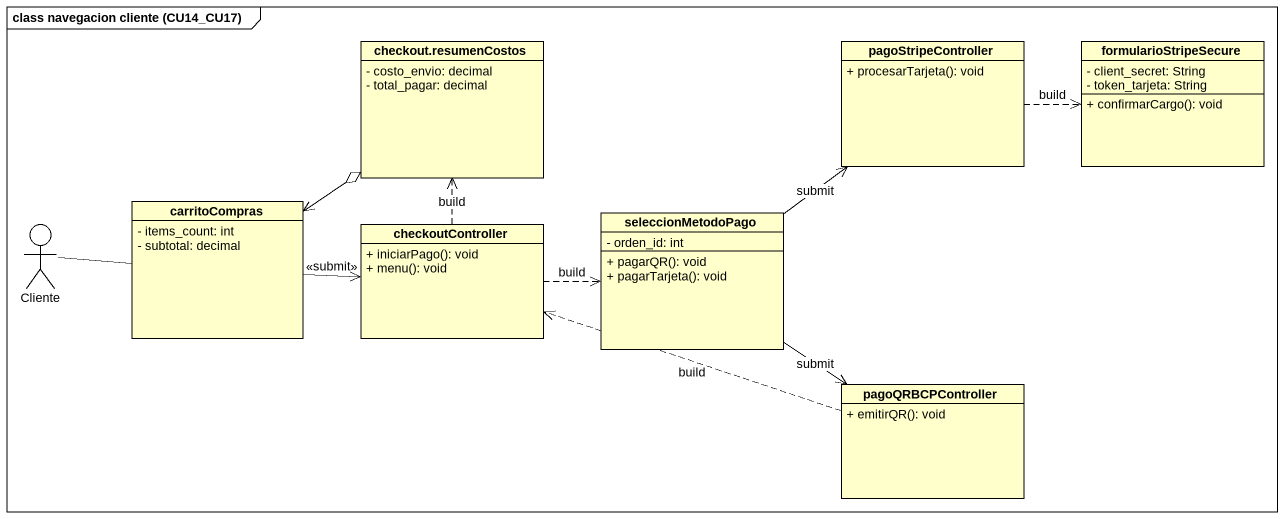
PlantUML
@startuml
mainframe class navegacion cliente (CU14_CU17)
allowmixing
hide circle
hide empty members
skinparam classAttributeIconSize 0
class "checkout.resumenCostos" as checkout_resumenCostos {
  - costo_envio: decimal
  - total_pagar: decimal
}
class pagoStripeController {
  + procesarTarjeta(): void
}
class formularioStripeSecure {
  - client_secret: String
  - token_tarjeta: String
  + confirmarCargo(): void
}
actor Cliente
class carritoCompras {
  - items_count: int
  - subtotal: decimal
}
class checkoutController {
  + iniciarPago(): void
  + menu(): void
}
class seleccionMetodoPago {
  - orden_id: int
  + pagarQR(): void
  + pagarTarjeta(): void
}
class pagoQRBCPController {
  + emitirQR(): void
}
pagoStripeController .right.> formularioStripeSecure : build
Cliente -right- carritoCompras
carritoCompras <-up-o checkout_resumenCostos
carritoCompras -right-> checkoutController : <<submit>>
checkoutController .up.> checkout_resumenCostos : build
checkoutController .right.> seleccionMetodoPago : build
seleccionMetodoPago -up-> pagoStripeController : submit
seleccionMetodoPago --> pagoQRBCPController : submit
pagoQRBCPController .left.> checkoutController : build
@enduml
